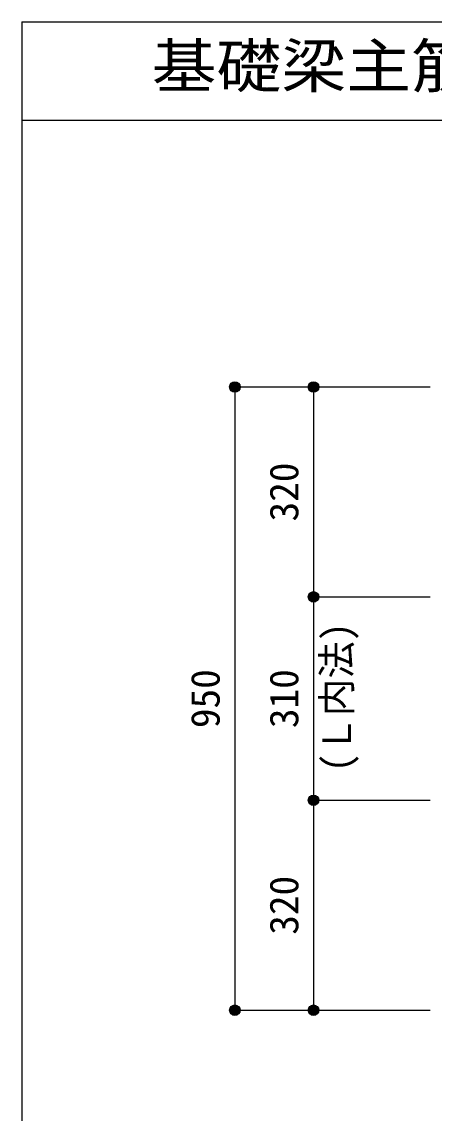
# Model space of a CAD drawing. Units: millimetres at full size, sheet at 1:20. Extents: x -3982 to 3969, y -2797 to 2801.
# Drawn here: x -3982 to -3353, y 1137 to 2801 of the extents above; entities that cross this region are included whole.
import ezdxf
from ezdxf.enums import TextEntityAlignment as Align

# ---------------------------------------------------------------- set-up
doc = ezdxf.new("R2010")
doc.units = ezdxf.units.MM
doc.header["$LTSCALE"] = 20
doc.header["$PDMODE"] = 32
doc.header["$PDSIZE"] = 10
for name, color, linetype in [('6-7_文字', 7, 'Continuous'), ('6-D_寸法', 4, 'Continuous'), ('F-0_枠', 6, 'Continuous')]:
    doc.layers.add(name, color=color, linetype=linetype)
doc.styles.add('ＭＳ ゴシック', font='')
doc.styles.get('ＭＳ ゴシック').set_extended_font_data('MS Gothic')

msp = doc.modelspace()

# ---------------------------------------------------------------- linework, layer by layer
at = {"layer": '6-D_寸法'}
for p, q in [((-3656.89, 2244.12), (-3536.89, 2244.12)), ((-3656.89, 2244.12), (-3656.89, 1294.12)), ((-3536.89, 2244.12), (-3358.87, 2244.12)), ((-3536.89, 2244.12), (-3358.87, 2244.12)), ((-3536.89, 2244.12), (-3358.87, 2244.12)), ((-3536.89, 2244.12), (-3358.87, 2244.12)), ((-3536.89, 2244.12), (-3358.87, 2244.12)), ((-3536.89, 2244.12), (-3358.87, 2244.12)), ((-3536.89, 2244.12), (-3358.87, 2244.12)), ((-3536.89, 2244.12), (-3358.87, 2244.12)), ((-3536.89, 2244.12), (-3358.87, 2244.12)), ((-3536.89, 2244.12), (-3358.87, 2244.12)), ((-3536.89, 2244.12), (-3358.87, 2244.12)), ((-3536.89, 2244.12), (-3536.89, 1924.12)), ((-3536.89, 1924.12), (-3358.87, 1924.12)), ((-3536.89, 1924.12), (-3536.89, 1614.12)), ((-3536.89, 1614.12), (-3358.87, 1614.12)), ((-3536.89, 1614.12), (-3536.89, 1294.12)), ((-3656.89, 1294.12), (-3536.89, 1294.12)), ((-3536.89, 1294.12), (-3358.87, 1294.12)), ((-3536.89, 1294.12), (-3358.87, 1294.12)), ((-3536.89, 1294.12), (-3358.87, 1294.12)), ((-3536.89, 1294.12), (-3358.87, 1294.12)), ((-3536.89, 1294.12), (-3358.87, 1294.12)), ((-3536.89, 1294.12), (-3358.87, 1294.12)), ((-3536.89, 1294.12), (-3358.87, 1294.12)), ((-3536.89, 1294.12), (-3358.87, 1294.12)), ((-3536.89, 1294.12), (-3358.87, 1294.12)), ((-3536.89, 1294.12), (-3358.87, 1294.12))]:
    msp.add_line(p, q, dxfattribs=at)
msp.add_lwpolyline([(-3656.89, 1294.12), (-3536.89, 1294.12), (-3358.87, 1294.12)], dxfattribs=at)
msp.add_lwpolyline([(-3656.89, 1294.12), (-3536.89, 1294.12), (-3358.87, 1294.12)], dxfattribs=at)
for centre, radius in [((-3656.89, 2244.12), 8), ((-3656.89, 2244.12), 7.2), ((-3656.89, 2244.12), 6.4), ((-3656.89, 2244.12), 5.6), ((-3656.89, 2244.12), 4.8), ((-3656.89, 2244.12), 4), ((-3656.89, 2244.12), 3.2), ((-3656.89, 2244.12), 2.4), ((-3536.89, 2244.12), 8), ((-3536.89, 2244.12), 7.2), ((-3536.89, 2244.12), 6.4), ((-3536.89, 2244.12), 5.6), ((-3536.89, 2244.12), 4.8), ((-3536.89, 2244.12), 4), ((-3536.89, 2244.12), 3.2), ((-3536.89, 2244.12), 2.4), ((-3656.89, 2244.12), 1.6), ((-3656.89, 2244.12), 0.8), ((-3536.89, 2244.12), 1.6), ((-3536.89, 2244.12), 0.8), ((-3536.89, 1924.12), 8), ((-3536.89, 1924.12), 7.2), ((-3536.89, 1924.12), 6.4), ((-3536.89, 1924.12), 5.6), ((-3536.89, 1924.12), 4.8), ((-3536.89, 1924.12), 4), ((-3536.89, 1924.12), 3.2), ((-3536.89, 1924.12), 2.4), ((-3536.89, 1924.12), 1.6), ((-3536.89, 1924.12), 0.8), ((-3536.89, 1614.12), 8), ((-3536.89, 1614.12), 7.2), ((-3536.89, 1614.12), 6.4), ((-3536.89, 1614.12), 5.6), ((-3536.89, 1614.12), 4.8), ((-3536.89, 1614.12), 4), ((-3536.89, 1614.12), 3.2), ((-3536.89, 1614.12), 2.4), ((-3536.89, 1614.12), 1.6), ((-3536.89, 1614.12), 0.8), ((-3656.89, 1294.12), 8), ((-3656.89, 1294.12), 7.2), ((-3656.89, 1294.12), 6.4), ((-3656.89, 1294.12), 5.6), ((-3656.89, 1294.12), 4.8), ((-3656.89, 1294.12), 4), ((-3536.89, 1294.12), 8), ((-3536.89, 1294.12), 7.2), ((-3536.89, 1294.12), 6.4), ((-3536.89, 1294.12), 5.6), ((-3536.89, 1294.12), 4.8), ((-3536.89, 1294.12), 4), ((-3656.89, 1294.12), 3.2), ((-3656.89, 1294.12), 2.4), ((-3656.89, 1294.12), 1.6), ((-3656.89, 1294.12), 0.8), ((-3536.89, 1294.12), 3.2), ((-3536.89, 1294.12), 2.4), ((-3536.89, 1294.12), 1.6), ((-3536.89, 1294.12), 0.8)]:
    msp.add_circle(centre, radius, dxfattribs=at)
at = {"layer": '6-D_寸法', "color": 7}
for p in [(-3656.89, 2244.12), (-3536.89, 2244.12), (-3536.89, 1924.12), (-3536.89, 1614.12), (-3656.89, 1294.12), (-3536.89, 1294.12)]:
    msp.add_point(p, dxfattribs=at)
at = {"layer": 'F-0_枠'}
for q in [(3969.4, 2800.77), (-3981.92, -2796.83)]:
    msp.add_line((-3981.92, 2800.77), q, dxfattribs=at)
at = {"layer": 'F-0_枠', "color": 2}
msp.add_line((-3981.92, 2650.77), (2482.4, 2650.77), dxfattribs=at)

# ---------------------------------------------------------------- texts
at = {"layer": '6-7_文字', "color": 2, "style": 'ＭＳ ゴシック', "width": 1.1}
msp.add_text('\u3000\u3000基礎梁主筋\u3000３本タイプ', height=65.98, dxfattribs=at).set_placement((-3981.92, 2680.77), align=Align.BOTTOM_LEFT)
at = {"layer": '6-D_寸法', "style": 'ＭＳ ゴシック'}
for s, p in [('320', (-3546.89, 2039.12)), ('950', (-3666.89, 1724.12)), ('310', (-3546.89, 1724.12)), ('320', (-3546.89, 1409.12))]:
    msp.add_text(s, height=43.99, rotation=90, dxfattribs=at).set_placement(p, align=Align.BOTTOM_LEFT)
at = {"layer": '6-D_寸法', "style": 'ＭＳ ゴシック', "width": 0.95}
msp.add_text('(Ｌ内法)', height=43.99, rotation=90, dxfattribs=at).set_placement((-3466.41, 1657.12), align=Align.BOTTOM_LEFT)

doc.saveas('drawing.dxf')
